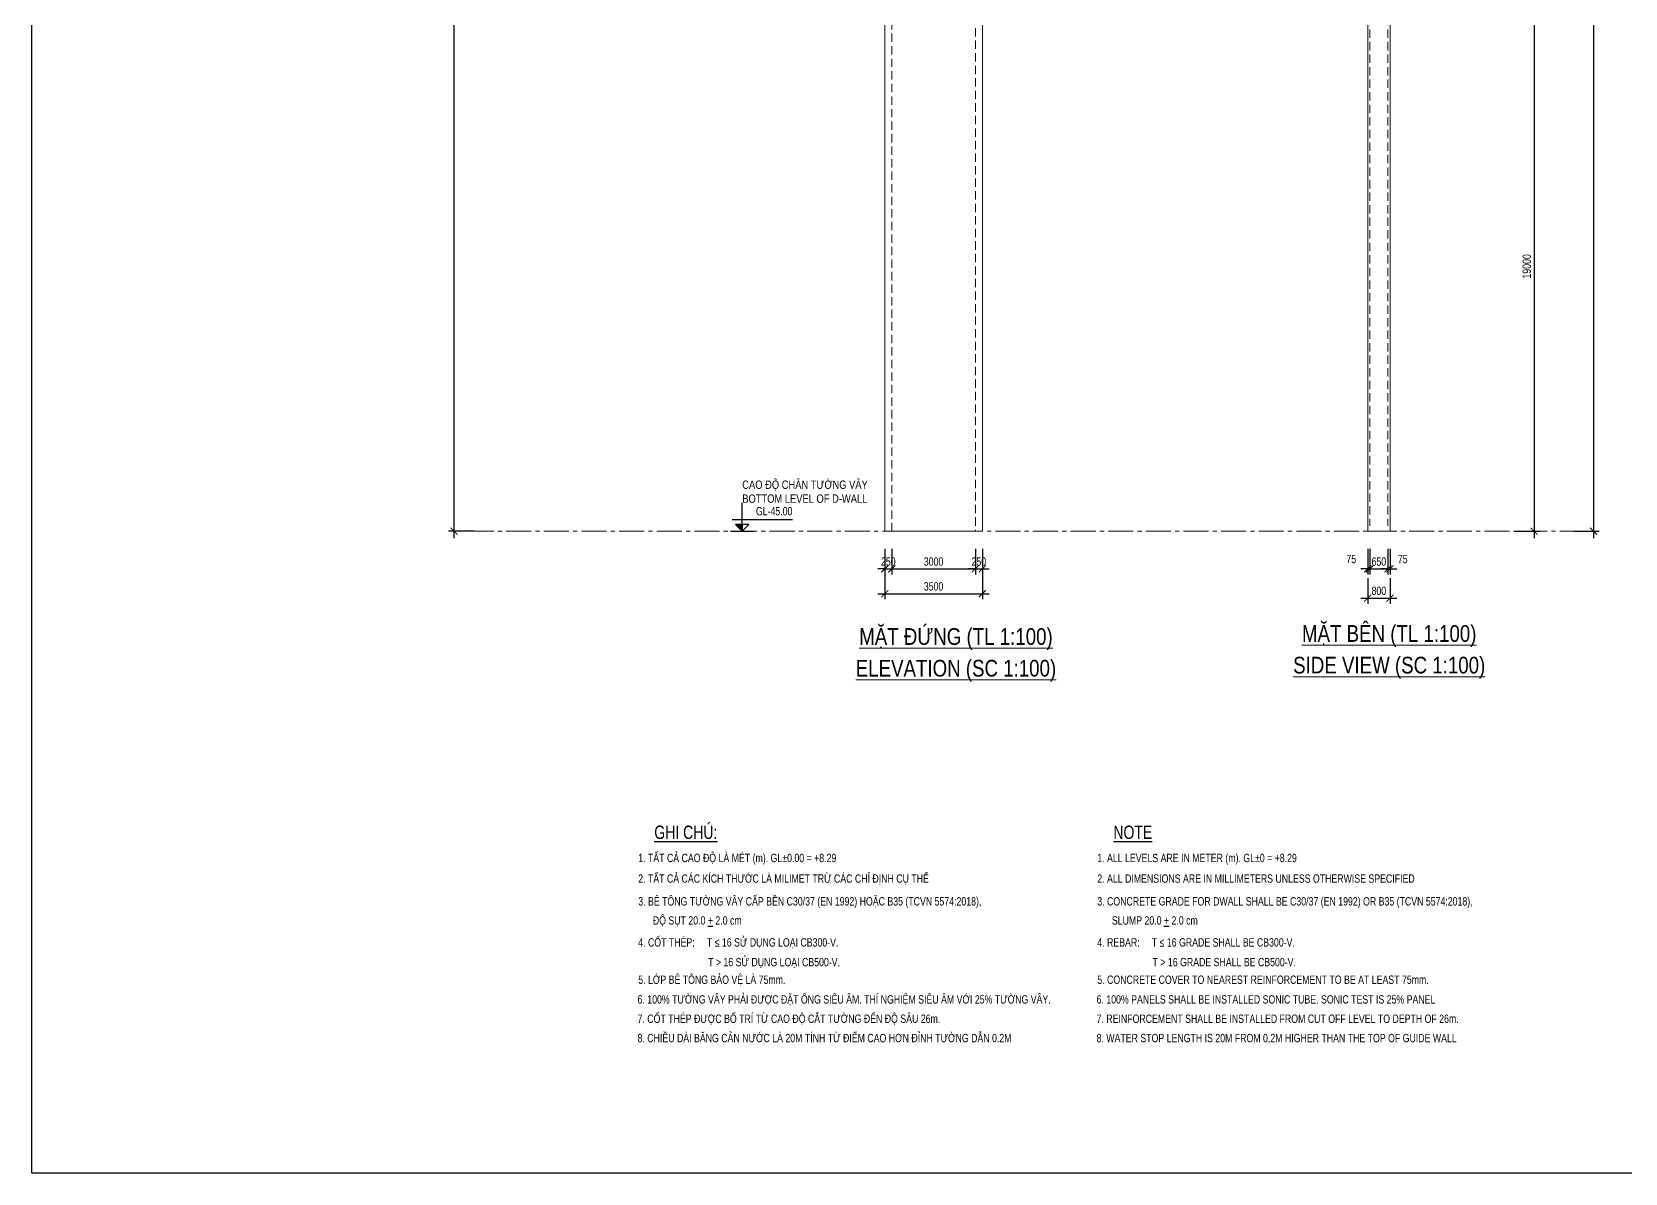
# Model space of a CAD drawing. Header units: millimetres. Extents: x 2746337 to 7547699, y -363432 to 15720.
# Drawn here: x 3053834 to 3111002, y -363432 to -322496 of the extents above; entities that cross this region are included whole.
import ezdxf
from ezdxf.enums import TextEntityAlignment as Align

# ---------------------------------------------------------------- set-up
doc = ezdxf.new("R2010")
doc.units = ezdxf.units.MM
doc.header["$LTSCALE"] = 1200
doc.header["$PDMODE"] = 3
doc.linetypes.add('CENTER2', pattern=[1.125, 0.75, -0.125, 0.125, -0.125])
doc.linetypes.add('HIDDEN', pattern=[0.375, 0.25, -0.125])
for name, color, linetype, lineweight in [('BOUND', 3, 'Continuous', 20), ('ENOTE', 2, 'Continuous', 15), ('Grid line', 160, 'CENTER2', 5), ('HIDE', 8, 'HIDDEN', 13), ('K-THUOC', 1, 'Continuous', 18), ('TEXTVN', 2, 'Continuous', 20)]:
    doc.layers.add(name, color=color, linetype=linetype, lineweight=lineweight)
for name, color, linetype in [('CDC.02.DIM', 1, 'Continuous'), ('CDC.06.TEXT', 2, 'Continuous'), ('CDC.10.HATCH', 251, 'Continuous'), ('CDC.11.NOTE', 8, 'Continuous')]:
    doc.layers.add(name, color=color, linetype=linetype)
doc.styles.add('DB_Arial', font='arial.ttf', dxfattribs={"width": 0.8})
doc.styles.add('SMTEXT', font='arial.ttf', dxfattribs={"width": 0.75})
doc.dimstyles.new('BSV1-100', dxfattribs={"dimtxt": 300, "dimasz": 250, "dimexe": 200, "dimexo": 0, "dimgap": 108, "dimtad": 1, "dimdec": 0, "dimdsep": 46, "dimtxsty": 'SMTEXT', "dimblk": 'ARCHTICK', "dimcen": 100, "dimdle": 250, "dimclrd": 256, "dimclre": 256, "dimclrt": 1, "dimadec": 0, "dimazin": 0, "dimtfac": 1, "dimtdec": 0, "dimtix": 1, "dimtmove": 2, "dimatfit": 3, "dimfxl": 720, "dimfxlon": 1, "dimtolj": 1, "dimtzin": 0, "dimarcsym": 0})

# ---------------------------------------------------------------- blocks, each defined once
blk = doc.blocks.new('_ArchTick')
at = {"color": 0, "linetype": 'ByBlock', "const_width": 0.15}
blk.add_lwpolyline([(-0.5, -0.5), (0.5, 0.5)], dxfattribs=at)
blk = doc.blocks.new('*D1964')
at = {"layer": 'Defpoints', "color": 0, "transparency": 16777216}
for p in [(3101766, -341308), (3102566, -341308), (3102566, -342808)]:
    blk.add_point(p, dxfattribs=at)
at = {"layer": 'K-THUOC', "lineweight": -2, "transparency": 16777216}
for p, q in [((3101766, -342088), (3101766, -343008)), ((3102566, -342088), (3102566, -343008)), ((3101516, -342808), (3102816, -342808))]:
    blk.add_line(p, q, dxfattribs=at)
at = {"layer": 'K-THUOC', "lineweight": -2, "transparency": 16777216, "xscale": 250, "yscale": 250, "zscale": 250, "rotation": 180}
blk.add_blockref('_ArchTick', (3101766, -342808), dxfattribs=at)
at = {"layer": 'K-THUOC', "lineweight": -2, "transparency": 16777216, "xscale": 250, "yscale": 250, "zscale": 250}
blk.add_blockref('_ArchTick', (3102566, -342808), dxfattribs=at)
at = {"layer": 'K-THUOC', "color": 1, "transparency": 16777216, "insert": (3102166, -342547), "char_height": 300, "attachment_point": 5, "style": 'SMTEXT'}
blk.add_mtext('\\A1;800', dxfattribs=at)
blk = doc.blocks.new('*D1965')
at = {"layer": 'Defpoints', "color": 0, "transparency": 16777216}
for p in [(3101766, -341008), (3101841, -341008), (3101841, -341758)]:
    blk.add_point(p, dxfattribs=at)
at = {"layer": 'K-THUOC', "lineweight": -2, "transparency": 16777216}
for p, q in [((3101766, -341038), (3101766, -341958)), ((3101841, -341038), (3101841, -341958)), ((3101766, -341758), (3101516, -341758)), ((3101766, -341758), (3101841, -341758)), ((3101841, -341758), (3102091, -341758))]:
    blk.add_line(p, q, dxfattribs=at)
at = {"layer": 'K-THUOC', "lineweight": -2, "transparency": 16777216, "xscale": 250, "yscale": 250, "zscale": 250}
blk.add_blockref('_ArchTick', (3101766, -341758), dxfattribs=at)
at = {"layer": 'K-THUOC', "lineweight": -2, "transparency": 16777216, "xscale": 250, "yscale": 250, "zscale": 250, "rotation": 180}
blk.add_blockref('_ArchTick', (3101841, -341758), dxfattribs=at)
at = {"layer": 'K-THUOC', "color": 1, "transparency": 16777216, "insert": (3101175, -341408), "char_height": 300, "attachment_point": 5, "style": 'SMTEXT'}
blk.add_mtext('\\A1;75', dxfattribs=at)
blk = doc.blocks.new('*D1966')
at = {"layer": 'Defpoints', "color": 0, "transparency": 16777216}
for p in [(3101841, -341008), (3102491, -341008), (3102491, -341758)]:
    blk.add_point(p, dxfattribs=at)
at = {"layer": 'K-THUOC', "lineweight": -2, "transparency": 16777216}
for p, q in [((3101841, -341038), (3101841, -341958)), ((3102491, -341038), (3102491, -341958)), ((3101841, -341758), (3101591, -341758)), ((3101841, -341758), (3102491, -341758)), ((3102491, -341758), (3102741, -341758))]:
    blk.add_line(p, q, dxfattribs=at)
at = {"layer": 'K-THUOC', "lineweight": -2, "transparency": 16777216, "xscale": 250, "yscale": 250, "zscale": 250}
blk.add_blockref('_ArchTick', (3101841, -341758), dxfattribs=at)
at = {"layer": 'K-THUOC', "lineweight": -2, "transparency": 16777216, "xscale": 250, "yscale": 250, "zscale": 250, "rotation": 180}
blk.add_blockref('_ArchTick', (3102491, -341758), dxfattribs=at)
at = {"layer": 'K-THUOC', "color": 1, "transparency": 16777216, "insert": (3102166, -341497), "char_height": 300, "attachment_point": 5, "style": 'SMTEXT'}
blk.add_mtext('\\A1;650', dxfattribs=at)
blk = doc.blocks.new('*D1967')
at = {"layer": 'Defpoints', "color": 0, "transparency": 16777216}
for p in [(3102491, -341008), (3102566, -341008), (3102566, -341758)]:
    blk.add_point(p, dxfattribs=at)
at = {"layer": 'K-THUOC', "lineweight": -2, "transparency": 16777216}
for p, q in [((3102491, -341038), (3102491, -341958)), ((3102566, -341038), (3102566, -341958)), ((3102491, -341758), (3102241, -341758)), ((3102491, -341758), (3102566, -341758)), ((3102566, -341758), (3102816, -341758))]:
    blk.add_line(p, q, dxfattribs=at)
at = {"layer": 'K-THUOC', "lineweight": -2, "transparency": 16777216, "xscale": 250, "yscale": 250, "zscale": 250}
blk.add_blockref('_ArchTick', (3102491, -341758), dxfattribs=at)
at = {"layer": 'K-THUOC', "lineweight": -2, "transparency": 16777216, "xscale": 250, "yscale": 250, "zscale": 250, "rotation": 180}
blk.add_blockref('_ArchTick', (3102566, -341758), dxfattribs=at)
at = {"layer": 'K-THUOC', "color": 1, "transparency": 16777216, "insert": (3103021, -341408), "char_height": 300, "attachment_point": 5, "style": 'SMTEXT'}
blk.add_mtext('\\A1;75', dxfattribs=at)
blk = doc.blocks.new('*D1904')
at = {"layer": 'Defpoints', "color": 0, "transparency": 16777216}
for p in [(3068981, -295408), (3070503, -295408), (3073623, -340408)]:
    blk.add_point(p, dxfattribs=at)
at = {"layer": 'K-THUOC', "lineweight": -2, "transparency": 16777216}
for p, q in [((3069701, -295408), (3068781, -295408)), ((3068981, -340658), (3068981, -295158)), ((3069701, -340408), (3068781, -340408))]:
    blk.add_line(p, q, dxfattribs=at)
at = {"layer": 'K-THUOC', "lineweight": -2, "transparency": 16777216, "xscale": 250, "yscale": 250, "zscale": 250}
for p, rotation in [((3068981, -295408), 90), ((3068981, -340408), 270)]:
    blk.add_blockref('_ArchTick', p, dxfattribs=dict(at, rotation=rotation))
at = {"layer": 'K-THUOC', "color": 1, "transparency": 16777216, "insert": (3068720, -317908), "char_height": 300, "attachment_point": 5, "rotation": 90, "style": 'SMTEXT'}
blk.add_mtext('\\A1;45000', dxfattribs=at)
blk = doc.blocks.new('tag_cd')
at = {"layer": 'CDC.10.HATCH'}
blk.add_hatch(color=256, dxfattribs=at).paths.add_polyline_path([(180, 240), (420, 0), (420, 240)])
at = {"layer": 'CDC.02.DIM'}
for points in [[(420, 240), (420, 0), (660, 240), (180, 240), (420, 0), (420, 1020)], [(0, 0), (840, 0)], [(60, 420), (2220, 420)]]:
    blk.add_lwpolyline(points, dxfattribs=at)
at = {"layer": 'CDC.06.TEXT', "ltscale": 0.5, "style": 'SMTEXT', "width": 0.75}
blk.add_attdef('CD', text='', height=300, dxfattribs=at).set_placement((2220, 570), align=Align.RIGHT)
blk = doc.blocks.new('*D1939')
at = {"layer": 'Defpoints', "color": 0, "transparency": 16777216}
for p in [(3097019, -321408), (3098591, -340408), (3107734, -340408)]:
    blk.add_point(p, dxfattribs=at)
at = {"layer": 'K-THUOC', "lineweight": -2, "transparency": 16777216}
for p, q in [((3107734, -321158), (3107734, -340658)), ((3107014, -321408), (3107934, -321408)), ((3107014, -340408), (3107934, -340408))]:
    blk.add_line(p, q, dxfattribs=at)
at = {"layer": 'K-THUOC', "lineweight": -2, "transparency": 16777216, "xscale": 250, "yscale": 250, "zscale": 250}
for p, rotation in [((3107734, -321408), 90), ((3107734, -340408), 270)]:
    blk.add_blockref('_ArchTick', p, dxfattribs=dict(at, rotation=rotation))
at = {"layer": 'K-THUOC', "color": 1, "transparency": 16777216, "insert": (3107473, -330908), "char_height": 300, "attachment_point": 5, "rotation": 90, "style": 'SMTEXT'}
blk.add_mtext('\\A1;19000', dxfattribs=at)
blk = doc.blocks.new('*D1941')
at = {"layer": 'Defpoints', "color": 0, "transparency": 16777216}
for p in [(3101766, -295408), (3101766, -340408), (3109867, -340408)]:
    blk.add_point(p, dxfattribs=at)
at = {"layer": 'K-THUOC', "lineweight": -2, "transparency": 16777216}
for p, q in [((3109147, -295408), (3110067, -295408)), ((3109867, -295158), (3109867, -340658)), ((3109147, -340408), (3110067, -340408))]:
    blk.add_line(p, q, dxfattribs=at)
at = {"layer": 'K-THUOC', "lineweight": -2, "transparency": 16777216, "xscale": 250, "yscale": 250, "zscale": 250}
for p, rotation in [((3109867, -295408), 90), ((3109867, -340408), 270)]:
    blk.add_blockref('_ArchTick', p, dxfattribs=dict(at, rotation=rotation))
at = {"layer": 'K-THUOC', "color": 1, "transparency": 16777216, "insert": (3109605, -317908), "char_height": 300, "attachment_point": 5, "rotation": 90, "style": 'SMTEXT'}
blk.add_mtext('\\A1;45000', dxfattribs=at)
blk = doc.blocks.new('*D1944')
at = {"layer": 'Defpoints', "color": 0, "transparency": 16777216}
for p in [(3084438, -340408), (3084688, -340408), (3084688, -341758)]:
    blk.add_point(p, dxfattribs=at)
at = {"layer": 'K-THUOC', "lineweight": -2, "transparency": 16777216}
for p, q in [((3084438, -341038), (3084438, -341958)), ((3084688, -341038), (3084688, -341958)), ((3084438, -341758), (3084188, -341758)), ((3084438, -341758), (3084688, -341758)), ((3084688, -341758), (3084938, -341758))]:
    blk.add_line(p, q, dxfattribs=at)
at = {"layer": 'K-THUOC', "lineweight": -2, "transparency": 16777216, "xscale": 250, "yscale": 250, "zscale": 250}
blk.add_blockref('_ArchTick', (3084438, -341758), dxfattribs=at)
at = {"layer": 'K-THUOC', "lineweight": -2, "transparency": 16777216, "xscale": 250, "yscale": 250, "zscale": 250, "rotation": 180}
blk.add_blockref('_ArchTick', (3084688, -341758), dxfattribs=at)
at = {"layer": 'K-THUOC', "color": 1, "transparency": 16777216, "insert": (3084563, -341497), "char_height": 300, "attachment_point": 5, "style": 'SMTEXT'}
blk.add_mtext('\\A1;250', dxfattribs=at)
blk = doc.blocks.new('*D1945')
at = {"layer": 'Defpoints', "color": 0, "transparency": 16777216}
for p in [(3084688, -340408), (3087688, -340408), (3087688, -341758)]:
    blk.add_point(p, dxfattribs=at)
at = {"layer": 'K-THUOC', "lineweight": -2, "transparency": 16777216}
for p, q in [((3084688, -341038), (3084688, -341958)), ((3087688, -341038), (3087688, -341958)), ((3084438, -341758), (3087938, -341758))]:
    blk.add_line(p, q, dxfattribs=at)
at = {"layer": 'K-THUOC', "lineweight": -2, "transparency": 16777216, "xscale": 250, "yscale": 250, "zscale": 250, "rotation": 180}
blk.add_blockref('_ArchTick', (3084688, -341758), dxfattribs=at)
at = {"layer": 'K-THUOC', "lineweight": -2, "transparency": 16777216, "xscale": 250, "yscale": 250, "zscale": 250}
blk.add_blockref('_ArchTick', (3087688, -341758), dxfattribs=at)
at = {"layer": 'K-THUOC', "color": 1, "transparency": 16777216, "insert": (3086188, -341497), "char_height": 300, "attachment_point": 5, "style": 'SMTEXT'}
blk.add_mtext('\\A1;3000', dxfattribs=at)
blk = doc.blocks.new('*D1946')
at = {"layer": 'Defpoints', "color": 0, "transparency": 16777216}
for p in [(3084438, -340408), (3087938, -340408), (3087938, -342648)]:
    blk.add_point(p, dxfattribs=at)
at = {"layer": 'K-THUOC', "lineweight": -2, "transparency": 16777216}
for p, q in [((3084438, -341928), (3084438, -342848)), ((3087938, -341928), (3087938, -342848)), ((3084188, -342648), (3088188, -342648))]:
    blk.add_line(p, q, dxfattribs=at)
at = {"layer": 'K-THUOC', "lineweight": -2, "transparency": 16777216, "xscale": 250, "yscale": 250, "zscale": 250, "rotation": 180}
blk.add_blockref('_ArchTick', (3084438, -342648), dxfattribs=at)
at = {"layer": 'K-THUOC', "lineweight": -2, "transparency": 16777216, "xscale": 250, "yscale": 250, "zscale": 250}
blk.add_blockref('_ArchTick', (3087938, -342648), dxfattribs=at)
at = {"layer": 'K-THUOC', "color": 1, "transparency": 16777216, "insert": (3086188, -342387), "char_height": 300, "attachment_point": 5, "style": 'SMTEXT'}
blk.add_mtext('\\A1;3500', dxfattribs=at)
blk = doc.blocks.new('A$C7e6bd379')
at = {"layer": 'CDC.06.TEXT', "linetype": 'Continuous', "style": 'SMTEXT', "width": 0.75}
for s, p in [('%%UGHI CHÚ:', (0, 480)), ('%%UNOTE', (16471, 480))]:
    blk.add_text(s, height=480, dxfattribs=at).set_placement(p, align=Align.TOP_LEFT)
at = {"layer": 'CDC.06.TEXT', "style": 'SMTEXT', "width": 0.75}
for s, p in [('1. TẤT CẢ CAO ĐỘ LÀ MÉT (m). GL%%P0.00 = +8.29 ', (-576, -831)), ('1. ALL LEVELS ARE IN METER (m). GL%%P0 = +8.29 ', (15895, -831)), ('2. TẤT CẢ CÁC KÍCH THƯỚC LÀ MILIMET TRỪ CÁC CHỈ ĐỊNH CỤ THỂ', (-576, -1570)), ('2. ALL DIMENSIONS ARE IN MILLIMETERS UNLESS OTHERWISE SPECIFIED', (15895, -1570)), ('3. BÊ TÔNG TƯỜNG VÂY CẤP BỀN C30/37 (EN 1992) HOẶC B35 (TCVN 5574:2018),', (-576, -2387)), ('3. CONCRETE GRADE FOR DWALL SHALL BE C30/37 (EN 1992) OR B35 (TCVN 5574:2018),', (15895, -2387)), ('ĐỘ SỤT 20.0 %%U+%%U 2.0 cm', (-53, -3072)), ('SLUMP 20.0 %%U+%%U 2.0 cm', (16418, -3072)), ('4. CỐT THÉP:     T ≤ 16 SỬ DỤNG LOẠI CB300-V.', (-576, -3860)), ('4. REBAR:     T ≤ 16 GRADE SHALL BE CB300-V.', (15895, -3860)), ('                             T > 16 SỬ DỤNG LOẠI CB500-V.', (-601, -4567)), ('                       T > 16 GRADE SHALL BE CB500-V.', (15869, -4567)), ('5. LỚP BÊ TÔNG BẢO VỆ LÀ 75mm.', (-576, -5198)), ('5. CONCRETE COVER TO NEAREST REINFORCEMENT TO BE AT LEAST 75mm.', (15895, -5198)), ('6. 100%%% TƯỜNG VÂY PHẢI ĐƯỢC ĐẶT ỐNG SIÊU ÂM. THÍ NGHIỆM SIÊU ÂM VỚI 25%%% TƯỜNG VÂY.', (-601, -5905)), ('6. 100%%% PANELS SHALL BE INSTALLED SONIC TUBE. SONIC TEST IS 25%%% PANEL ', (15869, -5905)), ('7. CỐT THÉP ĐƯỢC BỐ TRÍ TỪ CAO ĐỘ CẮT TƯỜNG ĐẾN ĐỘ SÂU 26m. ', (-601, -6598)), ('7. REINFORCEMENT SHALL BE INSTALLED FROM CUT OFF LEVEL TO DEPTH OF 26m. ', (15869, -6598)), ('8. CHIỀU DÀI BĂNG CẢN NƯỚC LÀ 20M TÍNH TỪ ĐIỂM CAO HƠN ĐỈNH TƯỜNG DẪN 0.2M', (-601, -7291)), ('8. WATER STOP LENGTH IS 20M FROM 0.2M HIGHER THAN THE TOP OF GUIDE WALL', (15869, -7291))]:
    blk.add_text(s, height=300, dxfattribs=at).set_placement(p)
blk = doc.blocks.new('*D1963')
at = {"layer": 'Defpoints', "color": 0, "transparency": 16777216}
for p in [(3087688, -341008), (3087938, -341008), (3087938, -341758)]:
    blk.add_point(p, dxfattribs=at)
at = {"layer": 'K-THUOC', "lineweight": -2, "transparency": 16777216}
for p, q in [((3087688, -341038), (3087688, -341958)), ((3087938, -341038), (3087938, -341958)), ((3087688, -341758), (3087438, -341758)), ((3087688, -341758), (3087938, -341758)), ((3087938, -341758), (3088188, -341758))]:
    blk.add_line(p, q, dxfattribs=at)
at = {"layer": 'K-THUOC', "lineweight": -2, "transparency": 16777216, "xscale": 250, "yscale": 250, "zscale": 250}
blk.add_blockref('_ArchTick', (3087688, -341758), dxfattribs=at)
at = {"layer": 'K-THUOC', "lineweight": -2, "transparency": 16777216, "xscale": 250, "yscale": 250, "zscale": 250, "rotation": 180}
blk.add_blockref('_ArchTick', (3087938, -341758), dxfattribs=at)
at = {"layer": 'K-THUOC', "color": 1, "transparency": 16777216, "insert": (3087813, -341497), "char_height": 300, "attachment_point": 5, "style": 'SMTEXT'}
blk.add_mtext('\\A1;250', dxfattribs=at)

msp = doc.modelspace()

# ---------------------------------------------------------------- linework, layer by layer
msp.add_lwpolyline([(3053834.1, -286280), (3147351.4, -286280), (3147351.4, -363432.4), (3053834.1, -363432.4)], close=True)
at = {"layer": 'BOUND'}
msp.add_line((3084438.2, -294998.3), (3084438.2, -340408.3), dxfattribs=at)
for points in [[(3084438.2, -340408.3), (3087938.2, -340408.3), (3087938.2, -295908.3), (3084438.2, -295908.3)], [(3101765.9, -340408.3), (3102565.9, -340408.3), (3102565.9, -295908.3), (3101765.9, -295908.3)]]:
    msp.add_lwpolyline(points, close=True, dxfattribs=at)
at = {"layer": 'BOUND', "lineweight": 20}
msp.add_lwpolyline([(3102565.9, -299758.3), (3102565.9, -295908.3), (3101765.9, -295908.3), (3101765.9, -340408.3), (3102565.9, -340408.3), (3102565.9, -314958.3)], dxfattribs=at)
at = {"layer": 'Grid line'}
msp.add_line((3069505.1, -340408.3), (3109461.6, -340408.3), dxfattribs=at)
at = {"layer": 'HIDE'}
for p, q in [((3084688.2, -340408.3), (3084688.2, -294908.3)), ((3087688.2, -294908.3), (3087688.2, -340408.3)), ((3101840.9, -295858.3), (3101840.9, -340208.3)), ((3102490.9, -295858.3), (3102490.9, -340208.3))]:
    msp.add_line(p, q, dxfattribs=at)

# ---------------------------------------------------------------- block references
at = {"layer": 'CDC.11.NOTE'}
msp.add_blockref('A$C7e6bd379', (3076167.6, -351446.2), dxfattribs=at)
at = {"layer": 'ENOTE'}
msp.add_blockref('tag_cd', (3078903.5, -340408.3), dxfattribs=at).add_auto_attribs({'CD': 'GL-45.00'})

# ---------------------------------------------------------------- texts
at = {"layer": 'TEXTVN', "style": 'DB_Arial', "width": 0.8}
for s, p in [('CAO ĐỘ CHÂN TƯỜNG VÂY', (3079323.5, -338888.3)), ('BOTTOM LEVEL OF D-WALL', (3079323.5, -339388.3))]:
    msp.add_text(s, height=300, dxfattribs=at).set_placement(p)
for s, p in [('%%UMẶT ĐỨNG (TL 1:100)', (3086991.3, -344195.4)), ('%%UMẶT BÊN (TL 1:100)', (3102536.7, -344084.2)), ('%%UELEVATION (SC 1:100)', (3086991.3, -345395.4)), ('%%USIDE VIEW (SC 1:100)', (3102536.7, -345284.2))]:
    msp.add_text(s, height=600, dxfattribs=at).set_placement(p, align=Align.MIDDLE)

# ---------------------------------------------------------------- dimensions: what is measured, and where the dimension line sits
at = {"layer": 'K-THUOC'}
for base, p1, p2, picture, middle in [((3068980.8, -295408.3), (3073623.3, -340408.3), (3070503.2, -295408.3), '*D1904', (3068719.7, -317908.3)), ((3109866.5, -340408.3), (3101765.9, -295408.3), (3101765.9, -340408.3), '*D1941', (3109605.4, -317908.3)), ((3107733.8, -340408.3), (3097019.2, -321408.3), (3098590.9, -340408.3), '*D1939', (3107472.6, -330908.3))]:
    dim = msp.add_linear_dim(base=base, p1=p1, p2=p2, angle=90, dimstyle='BSV1-100', dxfattribs=at)
    dim.commit()
    dim.dimension.update_dxf_attribs({"geometry": picture, "text_midpoint": middle})
for base, p1, p2, picture, middle in [((3084688.2, -341758.3), (3084438.2, -340408.3), (3084688.2, -340408.3), '*D1944', (3084563.2, -341497.1)), ((3087938.2, -342647.9), (3084438.2, -340408.3), (3087938.2, -340408.3), '*D1946', (3086188.2, -342386.7)), ((3087688.2, -341758.3), (3084688.2, -340408.3), (3087688.2, -340408.3), '*D1945', (3086188.2, -341497)), ((3087938.2, -341758.3), (3087688.2, -341008.3), (3087938.2, -341008.3), '*D1963', (3087813.2, -341497.1)), ((3102490.9, -341758.3), (3101840.9, -341008.3), (3102490.9, -341008.3), '*D1966', (3102165.9, -341497.1)), ((3102565.9, -342808.3), (3101765.9, -341308.3), (3102565.9, -341308.3), '*D1964', (3102165.9, -342547.1))]:
    dim = msp.add_linear_dim(base=base, p1=p1, p2=p2, dimstyle='BSV1-100', dxfattribs=at)
    dim.commit()
    dim.dimension.update_dxf_attribs({"geometry": picture, "text_midpoint": middle})
for base, p1, p2, picture, middle in [((3101840.9, -341758.3), (3101765.9, -341008.3), (3101840.9, -341008.3), '*D1965', (3101174.6, -341408.3)), ((3102565.9, -341758.3), (3102490.9, -341008.3), (3102565.9, -341008.3), '*D1967', (3103021.2, -341408.3))]:
    dim = msp.add_linear_dim(base=base, p1=p1, p2=p2, dimstyle='BSV1-100', dxfattribs=at)
    dim.commit()
    dim.dimension.update_dxf_attribs({"geometry": picture, "text_midpoint": middle, "dimtype": 160})

doc.saveas('drawing.dxf')
